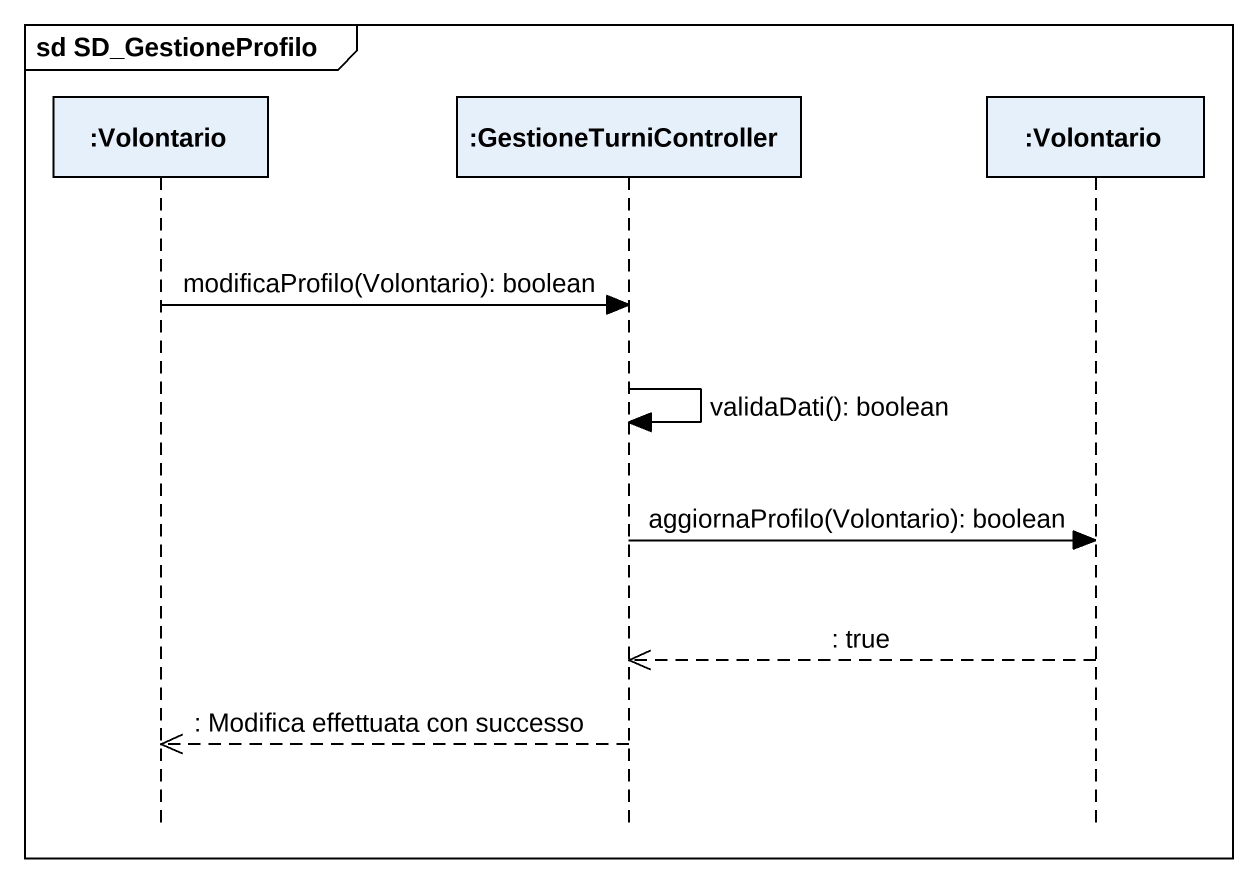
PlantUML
@startuml
mainframe sd SD_GestioneProfilo
hide footbox
participant ":Volontario" as Volontario
participant ":GestioneTurniController" as GestioneTurniController
participant ":Volontario" as Volontario_2

Volontario -> GestioneTurniController : modificaProfilo(Volontario): boolean
GestioneTurniController -> GestioneTurniController : validaDati(): boolean
GestioneTurniController -> Volontario_2 : aggiornaProfilo(Volontario): boolean
Volontario_2 -->> GestioneTurniController : : true
GestioneTurniController -->> Volontario : : Modifica effettuata con successo
@enduml
